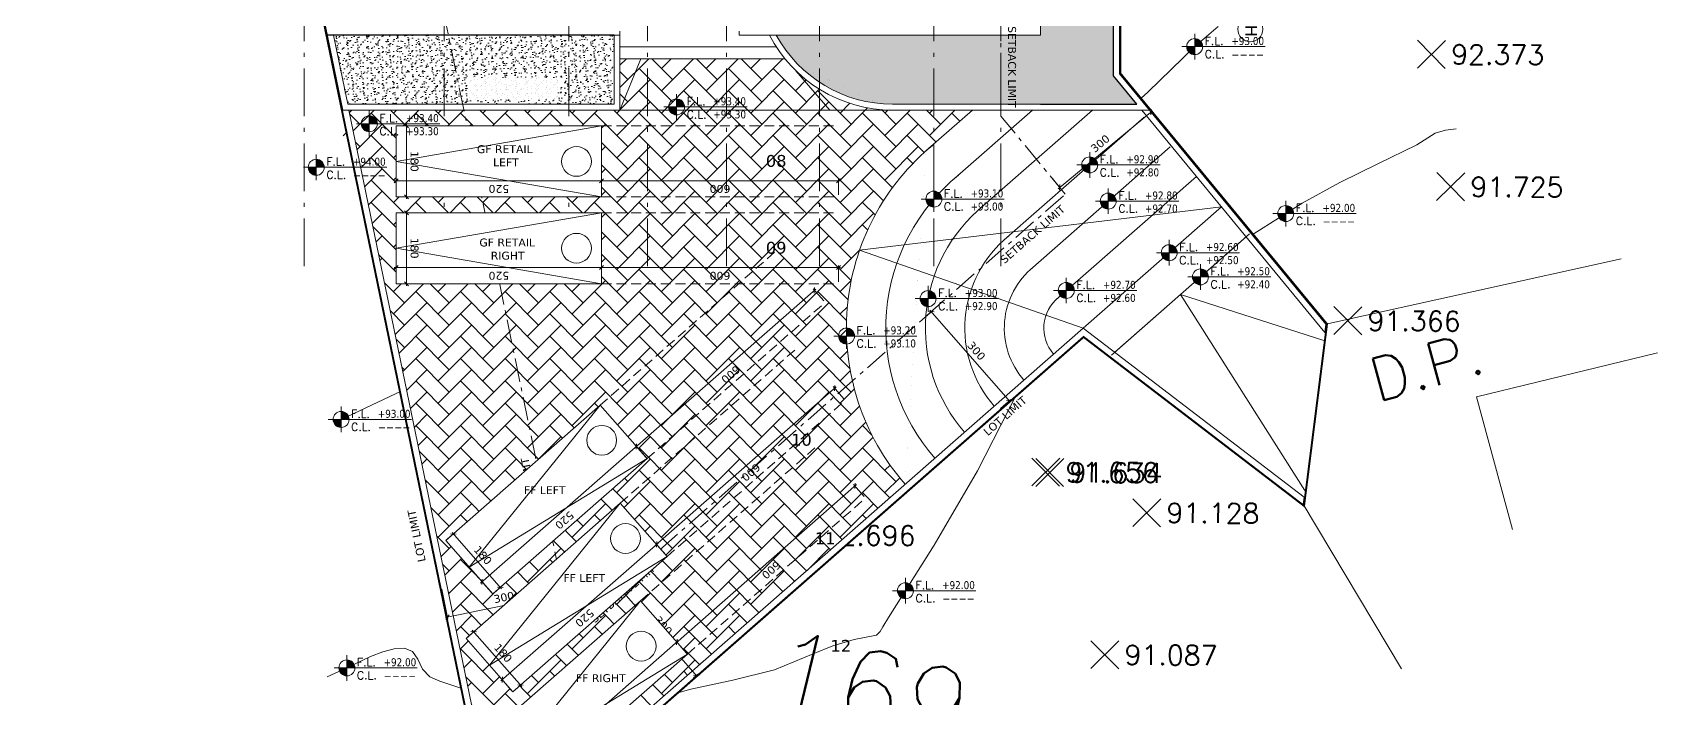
# Model space of a CAD drawing. Header units: inches. Extents: x -48 to 777, y -156 to 510.
# Drawn here: x -11.4 to 29.76, y 110.75 to 127.62 of the extents above; entities that cross this region are included whole.
import ezdxf
from ezdxf.enums import TextEntityAlignment as Align

# ---------------------------------------------------------------- set-up
doc = ezdxf.new("R2010")
doc.units = ezdxf.units.IN
doc.header["$MEASUREMENT"] = 0
doc.set_wipeout_variables(frame=1)
for name, pattern in [('ACAD_ISO10W100', [18, 12, -3, 0, -3]), ('HIDDEN', [0.375, 0.25, -0.125]), ('NUHA', [1.45, 0.75, -0.25, 0.2, -0.25])]:
    doc.linetypes.add(name, pattern=pattern)
doc.layers.get('Defpoints').update_dxf_attribs({"lineweight": 5})
for name, color, linetype, lineweight in [('A-ANNOTATION', 34, 'Continuous', 5), ('A-AXIS ST', 251, 'ACAD_ISO10W100', 5), ('A-DIM', 9, 'Continuous', 5), ('A-HIDDEN', 254, 'HIDDEN', 5), ('A-LEVELS', 139, 'Continuous', 20), ('A-LIMIT LOT', 235, 'ACAD_ISO10W100', 20), ('A-LIMIT ROAD', 69, 'Continuous', 20), ('A-NOTES', 151, 'Continuous', 20), ('A-SIGNS1', 20, 'Continuous', 15), ('A-SIGNS2', 30, 'Continuous', 15), ('A-TEXT', 50, 'Continuous', 15), ('C-STONE', 42, 'Continuous', 30), ('D-OTHERS', 77, 'Continuous', 20), ('D-STONE', 52, 'Continuous', 20), ('H-GRASS', 100, 'Continuous', 5)]:
    doc.layers.add(name, color=color, linetype=linetype, lineweight=lineweight)
doc.layers.add('HH-DARK GREY', color=7, linetype='Continuous', lineweight=5, true_color=0x404040)
doc.layers.add('pts pc', color=7, linetype='Continuous')
doc.styles.add('2mm', font='simplex.shx', dxfattribs={"height": 0.5})
doc.styles.add('5mm', font='simplex_.ttf', dxfattribs={"height": 5})
doc.styles.add('ROMAND', font='verdana.ttf')
doc.styles.add('ROMANS', font='romans__.ttf', dxfattribs={"height": 0.14})
doc.dimstyles.new('M-1.100', dxfattribs={"dimtxt": 0.2, "dimasz": 0.1, "dimexe": 0.05, "dimexo": 0.05, "dimgap": 0.1, "dimtad": 1, "dimlfac": 100, "dimrnd": 0.5, "dimzin": 9, "dimdsep": 46, "dimtxsty": 'ROMAND', "dimblk": 'OBLIQUE', "dimcen": 1, "dimdle": 0.05, "dimclrd": 256, "dimclre": 256, "dimclrt": 2, "dimadec": 0, "dimazin": 0, "dimtfac": 0.666667, "dimtmove": 2, "dimatfit": 3, "dimfxl": 0.04, "dimtolj": 1, "dimtzin": 5, "dimlwd": -1, "dimlwe": -1, "dimarcsym": 0})

# ---------------------------------------------------------------- blocks, each defined once
blk = doc.blocks.new('AXIS')
at = {"layer": 'A-ANNOTATION', "linetype": 'Continuous'}
blk.add_circle((657.93576, 302.91777), 0.31723, dxfattribs=at)
at = {"layer": 'A-AXIS ST', "ltscale": 0.1}
for p, q in [((633.96853, 296.91777), (633.96853, 336.01919)), ((637.51853, 296.91777), (637.51853, 336.01919)), ((640.66853, 296.91777), (640.66853, 336.01919)), ((642.66853, 296.91777), (642.66853, 336.01919)), ((644.66853, 296.91777), (644.66853, 336.01919)), ((647.01853, 296.91777), (647.01853, 336.01919)), ((649.91853, 296.91777), (649.91853, 336.01919)), ((651.61853, 296.91777), (651.61853, 336.01919))]:
    blk.add_line(p, q, dxfattribs=at)
at = {"layer": 'A-ANNOTATION', "insert": (658.10571, 305.42509), "char_height": 0.3, "width": 5.0170833, "attachment_point": 1, "rotation": 270, "style": 'ROMAND'}
blk.add_mtext('\\pi2.3938;H', dxfattribs=at)
blk = doc.blocks.new('GXFHGCGFCD')
at = {"layer": 'A-SIGNS1', "linetype": 'NUHA'}
h = blk.add_hatch(color=256, dxfattribs=at)
h.paths.add_polyline_path([(90.382, 61.33), (90.382, 61.17), (90.542, 61.17, 0.414214)])
h.paths.add_polyline_path([(90.382, 61.17), (90.222, 61.17, 0.414214), (90.382, 61.01)])
at = {"layer": 'A-SIGNS1'}
for p, q in [((90.382, 60.914), (90.382, 61.426)), ((90.126, 61.17), (91.79, 61.17))]:
    blk.add_line(p, q, dxfattribs=at)
blk.add_circle((90.382, 61.17), 0.16, dxfattribs=at)
blk = doc.blocks.new('DGXFHXFGDFD')
at = {"layer": 'A-SIGNS1'}
blk.add_blockref('GXFHGCGFCD', (0, 0), dxfattribs=at)
at = {"layer": 'A-SIGNS2', "linetype": 'NUHA', "style": 'ROMANS'}
for s, p in [('C.L.', (90.583, 60.941)), ('F.L.', (90.583, 61.203))]:
    blk.add_text(s, height=0.16, dxfattribs=at).set_placement(p)
at = {"layer": 'A-SIGNS2', "style": 'ROMANS', "width": 0.910135, "flags": 4}
for tag, p, p2 in [('NIV.BETON', (91.116, 60.941), (91.79, 60.941)), ('NIV.FINI', (91.116, 61.203), (91.79, 61.203))]:
    blk.add_attdef(tag, text='', height=0.16, dxfattribs=at).set_placement(p, p2, align=Align.FIT)
blk = doc.blocks.new('_Oblique')
at = {"color": 0, "linetype": 'ByBlock', "lineweight": -2}
blk.add_line((-0.5, -0.5), (0.5, 0.5), dxfattribs=at)
blk = doc.blocks.new('*D14')
at = {"layer": 'A-DIM', "transparency": 16777216}
for p, q in [((429.346, -26.916), (429.346, -27.325)), ((435.346, -26.916), (435.346, -27.325)), ((429.296, -27.275), (435.396, -27.275))]:
    blk.add_line(p, q, dxfattribs=at)
at = {"layer": 'Defpoints', "color": 0, "transparency": 16777216}
for p in [(429.346, -26.866), (435.346, -26.866), (435.346, -27.275)]:
    blk.add_point(p, dxfattribs=at)
at = {"layer": 'A-DIM', "transparency": 16777216, "xscale": 0.1, "yscale": 0.1, "zscale": 0.1, "rotation": 180}
blk.add_blockref('_Oblique', (429.346, -27.275), dxfattribs=at)
at = {"layer": 'A-DIM', "transparency": 16777216, "xscale": 0.1, "yscale": 0.1, "zscale": 0.1}
blk.add_blockref('_Oblique', (435.346, -27.275), dxfattribs=at)
at = {"layer": 'A-DIM', "color": 2, "transparency": 16777216, "insert": (432.346, -27.071), "char_height": 0.2, "attachment_point": 5, "style": 'ROMAND'}
blk.add_mtext('\\A1;600', dxfattribs=at)
blk = doc.blocks.new('*D15')
at = {"layer": 'A-DIM', "transparency": 16777216}
for p, q in [((435.346, -26.916), (435.346, -27.325)), ((440.546, -26.916), (440.546, -27.325)), ((435.296, -27.275), (440.596, -27.275))]:
    blk.add_line(p, q, dxfattribs=at)
at = {"layer": 'Defpoints', "color": 0, "transparency": 16777216}
for p in [(435.346, -26.866), (440.546, -26.866), (440.546, -27.275)]:
    blk.add_point(p, dxfattribs=at)
at = {"layer": 'A-DIM', "transparency": 16777216, "xscale": 0.1, "yscale": 0.1, "zscale": 0.1, "rotation": 180}
blk.add_blockref('_Oblique', (435.346, -27.275), dxfattribs=at)
at = {"layer": 'A-DIM', "transparency": 16777216, "xscale": 0.1, "yscale": 0.1, "zscale": 0.1}
blk.add_blockref('_Oblique', (440.546, -27.275), dxfattribs=at)
at = {"layer": 'A-DIM', "color": 2, "transparency": 16777216, "insert": (437.946, -27.071), "char_height": 0.2, "attachment_point": 5, "style": 'ROMAND'}
blk.add_mtext('\\A1;520', dxfattribs=at)
blk = doc.blocks.new('*D13')
at = {"layer": 'A-DIM', "transparency": 16777216}
for p, q in [((440.496, -26.866), (440.239, -26.866)), ((440.289, -26.816), (440.289, -28.716)), ((440.496, -28.666), (440.239, -28.666))]:
    blk.add_line(p, q, dxfattribs=at)
at = {"layer": 'Defpoints', "color": 0, "transparency": 16777216}
for p in [(440.546, -26.866), (440.289, -28.666), (440.546, -28.666)]:
    blk.add_point(p, dxfattribs=at)
at = {"layer": 'A-DIM', "transparency": 16777216, "xscale": 0.1, "yscale": 0.1, "zscale": 0.1}
for p, rotation in [((440.289, -26.866), 90), ((440.289, -28.666), 270)]:
    blk.add_blockref('_Oblique', p, dxfattribs=dict(at, rotation=rotation))
at = {"layer": 'A-DIM', "color": 2, "transparency": 16777216, "insert": (440.085, -27.766), "char_height": 0.2, "attachment_point": 5, "rotation": 90, "style": 'ROMAND'}
blk.add_mtext('\\A1;180', dxfattribs=at)
blk = doc.blocks.new('*D976')
at = {"layer": 'A-DIM', "transparency": 16777216}
for p, q in [((-315968.704, -27931.278), (-315968.488, -27931.541)), ((-315970.873, -27933.442), (-315968.481, -27931.47)), ((-315971.019, -27933.187), (-315970.803, -27933.449))]:
    blk.add_line(p, q, dxfattribs=at)
at = {"layer": 'Defpoints', "color": 0, "transparency": 16777216}
for p in [(-315968.736, -27931.24), (-315968.52, -27931.502), (-315971.051, -27933.148)]:
    blk.add_point(p, dxfattribs=at)
at = {"layer": 'A-DIM', "transparency": 16777216, "xscale": 0.1, "yscale": 0.1, "zscale": 0.1}
for p, rotation in [((-315968.52, -27931.502), 39.49825875317813), ((-315970.835, -27933.41), 219.4982587531782)]:
    blk.add_blockref('_Oblique', p, dxfattribs=dict(at, rotation=rotation))
at = {"layer": 'A-DIM', "color": 2, "transparency": 16777216, "insert": (-315969.807, -27932.299), "char_height": 0.2, "attachment_point": 5, "rotation": 39.4983, "style": 'ROMAND'}
blk.add_mtext('\\A1;300', dxfattribs=at)
blk = doc.blocks.new('*D977')
at = {"layer": 'A-DIM', "transparency": 16777216}
for p, q in [((-315974.311, -27936.757), (-315974.048, -27936.526)), ((-315972.075, -27938.852), (-315974.119, -27936.522)), ((-315972.333, -27939.012), (-315972.07, -27938.782))]:
    blk.add_line(p, q, dxfattribs=at)
at = {"layer": 'Defpoints', "color": 0, "transparency": 16777216}
for p in [(-315974.086, -27936.559), (-315974.349, -27936.79), (-315972.37, -27939.045)]:
    blk.add_point(p, dxfattribs=at)
at = {"layer": 'A-DIM', "transparency": 16777216, "xscale": 0.1, "yscale": 0.1, "zscale": 0.1}
for p, rotation in [((-315974.086, -27936.559), 131.2570004534691), ((-315972.108, -27938.815), 311.2570004534691)]:
    blk.add_blockref('_Oblique', p, dxfattribs=dict(at, rotation=rotation))
at = {"layer": 'A-DIM', "color": 2, "transparency": 16777216, "insert": (-315972.943, -27937.552), "char_height": 0.2, "attachment_point": 5, "rotation": 311.257, "style": 'ROMAND'}
blk.add_mtext('\\A1;300', dxfattribs=at)
blk = doc.blocks.new('*D978')
at = {"layer": 'A-DIM', "transparency": 16777216}
for p, q in [((-315982.085, -27943.576), (-315981.979, -27943.483)), ((-315982.05, -27943.479), (-315980.006, -27945.809)), ((-315980.107, -27945.832), (-315980.001, -27945.738))]:
    blk.add_line(p, q, dxfattribs=at)
at = {"layer": 'Defpoints', "color": 0, "transparency": 16777216}
for p in [(-315982.123, -27943.609), (-315980.145, -27945.865), (-315980.039, -27945.771)]:
    blk.add_point(p, dxfattribs=at)
at = {"layer": 'A-DIM', "transparency": 16777216, "xscale": 0.1, "yscale": 0.1, "zscale": 0.1}
for p, rotation in [((-315982.017, -27943.516), 131.2570004543048), ((-315980.039, -27945.771), 311.2570004543048)]:
    blk.add_blockref('_Oblique', p, dxfattribs=dict(at, rotation=rotation))
at = {"layer": 'A-DIM', "color": 2, "transparency": 16777216, "insert": (-315980.874, -27944.509), "char_height": 0.2, "attachment_point": 5, "rotation": 311.257, "style": 'ROMAND'}
blk.add_mtext('\\A1;300', dxfattribs=at)
blk = doc.blocks.new('*D979')
at = {"layer": 'A-DIM', "transparency": 16777216}
for p, q in [((-315983.548, -27942.978), (-315983.391, -27943.742)), ((-315986.486, -27943.584), (-315986.329, -27944.348)), ((-315983.352, -27943.683), (-315986.388, -27944.309))]:
    blk.add_line(p, q, dxfattribs=at)
at = {"layer": 'Defpoints', "color": 0, "transparency": 16777216}
for p in [(-315983.558, -27942.929), (-315986.497, -27943.535), (-315986.339, -27944.299)]:
    blk.add_point(p, dxfattribs=at)
at = {"layer": 'A-DIM', "transparency": 16777216, "xscale": 0.1, "yscale": 0.1, "zscale": 0.1}
for p, rotation in [((-315983.401, -27943.693), 11.65575850897572), ((-315986.339, -27944.299), 191.6557585089757)]:
    blk.add_blockref('_Oblique', p, dxfattribs=dict(at, rotation=rotation))
at = {"layer": 'A-DIM', "color": 2, "transparency": 16777216, "insert": (-315984.911, -27943.796), "char_height": 0.2, "attachment_point": 5, "rotation": 11.6558, "style": 'ROMAND'}
blk.add_mtext('\\A1;300', dxfattribs=at)
blk = doc.blocks.new('fdgsdhv')
blk.add_wipeout([(435.3458, -26.866), (435.3458, -28.666), (440.5458, -28.666), (440.5458, -26.866)])
blk.add_lwpolyline([(435.3458, -28.666), (440.5458, -28.666), (440.5458, -26.866), (435.3458, -26.866)], close=True)
blk.add_lwpolyline([(435.3458, -26.866), (440.5458, -27.766), (435.3458, -28.666)])
at = {"layer": 'A-HIDDEN'}
for p, q in [((435.3458, -26.866), (429.3458, -26.866)), ((435.3458, -28.666), (429.3458, -28.666))]:
    blk.add_line(p, q, dxfattribs=at)
at = {"layer": 'A-DIM'}
for base, p1, p2, picture, middle in [((435.3458, -27.27505), (429.3458, -26.866), (435.3458, -26.866), '*D14', (432.3458, -27.07095)), ((440.5458, -27.27505), (435.3458, -26.866), (440.5458, -26.866), '*D15', (437.9458, -27.07088))]:
    dim = blk.add_linear_dim(base=base, p1=p1, p2=p2, dimstyle='M-1.100', dxfattribs=at)
    dim.commit()
    dim.dimension.update_dxf_attribs({"geometry": picture, "text_midpoint": middle})
dim = blk.add_linear_dim(base=(440.28932, -28.666), p1=(440.5458, -26.866), p2=(440.5458, -28.666), angle=90, dimstyle='M-1.100', dxfattribs=at)
dim.commit()
dim.dimension.update_dxf_attribs({"geometry": '*D13', "text_midpoint": (440.08476, -27.766)})
blk = doc.blocks.new('LOT 688  TOPOGRAPHIC PLAN')
at = {"layer": 'A-LEVELS', "linetype": 'Continuous'}
for points in [[(-315988.67861, -27932.76853), (-315988.12899, -27932.55361), (-315987.61857, -27932.28846), (-315987.21638, -27931.88282), (-315986.85842, -27931.41121), (-315986.45368, -27930.98156), (-315986.33575, -27930.89225), (-315986.25537, -27930.76912), (-315986.09546, -27930.51457), (-315985.44851, -27929.43765)], [(-315989.03521, -27939.28836), (-315986.72896, -27938.2041), (-315986.10672, -27937.95804), (-315985.4477, -27937.75571), (-315985.16063, -27937.757), (-315984.9448, -27937.88754), (-315984.78576, -27938.12402), (-315984.66471, -27938.43665), (-315984.46135, -27939.17131), (-315984.34143, -27939.53378), (-315984.18427, -27939.85333), (-315983.97641, -27940.10802), (-315983.72432, -27940.30529), (-315983.132, -27940.58452), (-315982.49628, -27940.80501), (-315981.9025, -27941.07764), (-315981.62323, -27941.24284), (-315981.31826, -27941.34804), (-315981.01017, -27941.44944), (-315980.68899, -27941.48547), (-315980.04716, -27941.52857), (-315979.422, -27941.34025), (-315978.16007, -27941.02691), (-315977.86481, -27940.90929), (-315977.5869, -27940.74803), (-315977.32815, -27940.54737), (-315977.0903, -27940.31185), (-315976.68434, -27939.75436), (-315976.38309, -27939.11183), (-315976.2006, -27938.42053), (-315976.15091, -27937.71672), (-315976.24021, -27937.03459), (-315976.38175, -27936.3835), (-315976.42612, -27936.06749), (-315976.42816, -27935.75665), (-315976.36937, -27935.45011), (-315976.25564, -27935.1462), (-315975.81241, -27933.92617), (-315975.57475, -27933.33589), (-315975.29753, -27932.79568), (-315974.98022, -27932.27156), (-315974.62455, -27931.72345), (-315974.23224, -27931.11128), (-315973.80859, -27930.42991), (-315973.37282, -27929.81165), (-315973.15746, -27929.57807), (-315972.94757, -27929.42253)], [(-315972.55489, -27929.42407), (-315972.37302, -27929.58589), (-315972.19768, -27929.82938), (-315971.85586, -27930.47382), (-315971.50802, -27931.18225), (-315971.32515, -27931.50573), (-315971.13273, -27931.77952), (-315970.92811, -27931.98198), (-315970.71011, -27932.10288), (-315970.47958, -27932.14851), (-315970.23757, -27932.12643), (-315969.98511, -27932.04419), (-315969.72324, -27931.90935), (-315969.17541, -27931.5121), (-315968.60238, -27930.99518), (-315967.41388, -27929.84415), (-315966.815, -27929.33098)], [(-315978.65945, -27933.32221), (-315978.53827, -27933.01962), (-315978.38904, -27932.6775), (-315978.06026, -27931.951), (-315977.9076, -27931.60478), (-315977.78068, -27931.29537), (-315977.69294, -27931.04184), (-315977.65785, -27930.86329), (-315977.68883, -27930.7788), (-315977.79679, -27930.80398), (-315977.97235, -27930.92681), (-315978.19645, -27931.12205), (-315978.71368, -27931.62849), (-315979.19667, -27932.12194), (-315979.61338, -27932.51968), (-315980.09919, -27932.94258), (-315980.30577, -27933.18141), (-315980.41815, -27933.43919), (-315980.42254, -27933.57533), (-315980.38574, -27933.71481), (-315980.21493, -27933.96535), (-315979.96809, -27934.12185), (-315979.68201, -27934.20583), (-315979.10161, -27934.35097), (-315978.97168, -27934.37809), (-315978.87935, -27934.32685), (-315978.8178, -27934.21173), (-315978.77809, -27934.05116), (-315978.72857, -27933.66721), (-315978.65945, -27933.32221)], [(-315989.39181, -27945.80818), (-315988.88895, -27945.58243), (-315988.29014, -27945.29745), (-315987.98139, -27945.1748), (-315987.68957, -27945.09667), (-315987.43207, -27945.08653), (-315987.22627, -27945.16785), (-315987.08763, -27945.36173), (-315986.97357, -27945.6165), (-315986.78587, -27945.80833), (-315986.53091, -27945.92217), (-315985.49258, -27946.26497), (-315984.97471, -27946.43377)], [(-315981.22525, -27946.41458), (-315980.17565, -27946.12034), (-315979.1134, -27945.89144), (-315978.05776, -27945.63019), (-315977.07657, -27945.22511), (-315976.57665, -27945.02288), (-315976.03899, -27944.8668), (-315975.47354, -27944.74929), (-315975.38202, -27944.65865), (-315975.31376, -27944.53917), (-315975.17107, -27944.30791), (-315974.00827, -27942.47472), (-315972.91078, -27940.59301), (-315971.93056, -27938.65337), (-315971.63, -27938.21688), (-315971.2575, -27937.83798), (-315970.82809, -27937.50509), (-315970.35676, -27937.20661), (-315968.34978, -27936.12749), (-315966.50385, -27934.95966), (-315964.6911, -27933.80823), (-315963.73812, -27933.28715), (-315962.76112, -27932.80254), (-315961.78499, -27932.33216), (-315961.31905, -27932.03327), (-315961.06218, -27931.96013), (-315960.79214, -27931.92941)]]:
    blk.add_lwpolyline(points, dxfattribs=at)
at = {"layer": 'A-LIMIT LOT', "linetype": 'Continuous', "const_width": 0.1}
blk.add_lwpolyline([(-315996.80172, -27893.57917), (-315985.1164, -27950.2257), (-315970.22923, -27937.16678), (-315964.6636, -27941.43051), (-315964.08799, -27936.87852), (-315969.32038, -27930.53073), (-315969.32038, -27896.23659), (-315996.80172, -27893.57917)], dxfattribs=at)
at = {"layer": 'A-LIMIT ROAD', "linetype": 'Continuous'}
for points in [[(-315964.08799, -27936.87852), (-315956.60654, -27935.21892)], [(-315955.69027, -27937.60224), (-315960.2778, -27938.71233), (-315959.36159, -27942.07387)], [(-315964.6636, -27941.43051), (-315962.17094, -27945.60718)]]:
    blk.add_lwpolyline(points, dxfattribs=at)
at = {"layer": 'pts pc', "linetype": 'Continuous'}
for points in [[(-315961.06101, -27929.68666), (-315961.77179, -27930.38986)], [(-315961.0648, -27930.39365), (-315961.768, -27929.68287)], [(-315982.1277, -27929.94473), (-315982.83848, -27930.64793)], [(-315982.13149, -27930.65172), (-315982.83469, -27929.94094)], [(-315985.97898, -27930.54609), (-315986.68976, -27931.24929)], [(-315985.98277, -27931.25308), (-315986.68597, -27930.5423)], [(-315988.26759, -27931.39984), (-315988.97837, -27932.10304)], [(-315988.27138, -27932.10683), (-315988.97458, -27931.39605)], [(-315978.65715, -27932.83638), (-315979.36793, -27933.53957)], [(-315978.66094, -27933.54337), (-315979.36414, -27932.83259)], [(-315960.57398, -27933.03932), (-315961.28476, -27933.74252)], [(-315960.57777, -27933.74631), (-315961.28097, -27933.03553)], [(-315983.98475, -27933.86583), (-315984.69553, -27934.56903)], [(-315983.98854, -27934.57282), (-315984.69174, -27933.86204)], [(-315982.8946, -27934.02768), (-315983.60538, -27934.73088)], [(-315982.89839, -27934.73467), (-315983.60159, -27934.02389)], [(-315975.23408, -27934.13774), (-315975.94486, -27934.84094)], [(-315975.23787, -27934.84473), (-315975.94107, -27934.13395)], [(-315981.62576, -27934.80749), (-315982.33654, -27935.51069)], [(-315981.62955, -27935.51448), (-315982.33275, -27934.8037)], [(-315981.13152, -27935.71951), (-315981.98115, -27935.15909)], [(-315973.01045, -27935.70469), (-315973.72123, -27936.40789)], [(-315973.01424, -27936.41168), (-315973.71744, -27935.7009)], [(-315963.17822, -27936.4344), (-315963.889, -27937.1376)], [(-315963.18201, -27937.14139), (-315963.88521, -27936.43061)], [(-315978.80234, -27938.65468), (-315979.51312, -27939.35788)], [(-315978.80613, -27939.36167), (-315979.50933, -27938.65089)], [(-315970.83089, -27940.27044), (-315971.54167, -27940.97364)], [(-315970.83468, -27940.97743), (-315971.53788, -27940.26665)], [(-315970.72895, -27940.28098), (-315971.43973, -27940.98418)], [(-315970.73274, -27940.98797), (-315971.43594, -27940.27719)], [(-315968.27337, -27941.30016), (-315968.98415, -27942.00336)], [(-315968.27716, -27942.00715), (-315968.98036, -27941.29637)], [(-315976.98555, -27941.86847), (-315977.69633, -27942.57167)], [(-315976.98934, -27942.57546), (-315977.69254, -27941.86468)], [(-315969.33468, -27944.89852), (-315970.04546, -27945.60172)], [(-315969.33847, -27945.60551), (-315970.04167, -27944.89473)]]:
    blk.add_lwpolyline(points, dxfattribs=at)
blk.add_lwpolyline([(-315981.98115, -27935.15909), (-315981.69564, -27935.40731), (-315981.64058, -27935.32383)], close=True, dxfattribs=at)
at = {"layer": 'A-SIGNS1'}
ref = blk.add_blockref('DGXFHXFGDFD', (-316093.72857, -28009.6367), dxfattribs=dict(at, xscale=1.267200000000003, yscale=1.267200000000003, zscale=1.267200000000003))
ref.add_attrib('NIV.FINI', '+94.00', dxfattribs={"layer": 'A-SIGNS2', "height": 0.202752, "style": 'ROMAND', "width": 0.797031}).set_placement((-315978.26655, -27932.08009), (-315977.43858, -27932.08009), align=Align.FIT)
ref.add_attrib('NIV.BETON', '----', dxfattribs={"layer": 'A-SIGNS2', "height": 0.202752, "style": 'ROMAND', "width": 1.634557}).set_placement((-315978.26655, -27932.41186), (-315977.43858, -27932.41186), align=Align.FIT)
at = {"layer": 'A-NOTES', "linetype": 'Continuous', "style": '5mm'}
for s, height, rotation, p in [('D.P.', 1.088714, 15.287114, (-315962.78992, -27938.84706)), ('169', 2, 346.245633, (-315978.34743, -27946.49287))]:
    blk.add_text(s, height=height, rotation=rotation, dxfattribs=at).set_placement(p)
at = {"layer": 'pts pc', "color": 1, "char_height": 0.5, "attachment_point": 1, "rotation": 359.692852, "style": '2mm'}
for s, insert, width in [('\\Fsimplex.shx;\\W1.0000000000;\\T1.0000000000;\\o\\l93.481', (-315981.98176, -27930.04901), 2.9761905), ('\\Fsimplex.shx;\\W1.0000000000;\\T1.0000000000;\\o\\l92.373', (-315960.91507, -27929.79094), 3.0714286), ('\\Fsimplex.shx;\\W1.0000000000;\\T1.0000000000;\\o\\l93.999', (-315985.83304, -27930.65038), 3.0714286), ('\\Fsimplex.shx;\\W1.0000000000;\\T1.0000000000;\\o\\l94.156', (-315988.12165, -27931.50412), 2.9761905), ('\\Fsimplex.shx;\\W1.0000000000;\\T1.0000000000;\\o\\l94.131', (-315978.51121, -27932.94066), 2.8809524), ('\\Fsimplex.shx;\\W1.0000000000;\\T1.0000000000;\\o\\l91.725', (-315960.42804, -27933.1436), 2.9761905), ('\\Fsimplex.shx;\\W1.0000000000;\\T1.0000000000;\\o\\l93.737', (-315982.74866, -27934.13196), 3.0714286), ('\\Fsimplex.shx;\\W1.0000000000;\\T1.0000000000;\\o\\l92.861', (-315975.08814, -27934.24203), 2.9761905), ('\\Fsimplex.shx;\\W1.0000000000;\\T1.0000000000;\\o\\l93.469', (-315987.32114, -27935.0831), 3.0714286), ('\\Fsimplex.shx;\\W1.0000000000;\\T1.0000000000;\\o\\l92.544', (-315972.8645, -27935.80897), 3.0714286), ('\\Fsimplex.shx;\\W1.0000000000;\\T1.0000000000;\\o\\l93.804', (-315981.23377, -27936.21897), 3.0714286), ('\\Fsimplex.shx;\\W1.0000000000;\\T1.0000000000;\\o\\l91.366', (-315963.03227, -27936.53869), 2.9761905), ('\\Fsimplex.shx;\\W1.0000000000;\\T1.0000000000;\\o\\l93.487', (-315978.6564, -27938.75896), 3.0714286), ('\\Fsimplex.shx;\\W1.0000000000;\\T1.0000000000;\\o\\l91.656', (-315970.68495, -27940.37472), 2.9761905), ('\\Fsimplex.shx;\\W1.0000000000;\\T1.0000000000;\\o\\l91.634', (-315970.583, -27940.38527), 2.9761905), ('\\Fsimplex.shx;\\W1.0000000000;\\T1.0000000000;\\o\\l91.128', (-315968.12743, -27941.40445), 2.8809524), ('\\Fsimplex.shx;\\W1.0000000000;\\T1.0000000000;\\o\\l92.696', (-315976.8396, -27941.97275), 3.0714286), ('\\Fsimplex.shx;\\W1.0000000000;\\T1.0000000000;\\o\\l91.087', (-315969.18874, -27945.00281), 2.9761905)]:
    blk.add_mtext(s, dxfattribs=dict(at, insert=insert, width=width))
at = {"linetype": 'Continuous'}
blk.add_wipeout([(-315996.80172, -27893.57917), (-315969.32038, -27896.23659), (-315969.32038, -27930.53073), (-315964.08799, -27936.87852), (-315964.6636, -27941.43051), (-315970.22923, -27937.16678), (-315985.1164, -27950.2257)], dxfattribs=at).dxf.layer = 'A-LIMIT LOT'
at = {"layer": 'A-HIDDEN', "linetype": 'ACAD_ISO10W100', "ltscale": 0.05}
blk.add_lwpolyline([(-315992.30527, -27900.52725), (-315983.21966, -27944.57125), (-315970.69258, -27933.58259), (-315972.32038, -27931.60779), (-315972.32038, -27902.3323)], close=True, dxfattribs=at)
at = {"layer": 'A-SIGNS1'}
ref = blk.add_blockref('DGXFHXFGDFD', (-316081.94578, -28007.35891), dxfattribs=dict(at, xscale=1.267200000000003, yscale=1.267200000000003, zscale=1.267200000000003))
ref.add_attrib('NIV.FINI', '+93.00', dxfattribs={"layer": 'A-SIGNS2', "height": 0.202752, "style": 'ROMAND', "width": 0.797031}).set_placement((-315966.48376, -27929.80229), (-315965.65579, -27929.80229), align=Align.FIT)
ref.add_attrib('NIV.BETON', '----', dxfattribs={"layer": 'A-SIGNS2', "height": 0.202752, "style": 'ROMAND', "width": 1.634557}).set_placement((-315966.48376, -27930.13406), (-315965.65579, -27930.13406), align=Align.FIT)
ref = blk.add_blockref('DGXFHXFGDFD', (-316104.19614, -28010.41567), dxfattribs=dict(at, xscale=1.267200000000003, yscale=1.267200000000003, zscale=1.267200000000003))
ref.add_attrib('NIV.FINI', '+94.00', dxfattribs={"layer": 'A-SIGNS2', "height": 0.202752, "style": 'ROMAND', "width": 0.797031}).set_placement((-315988.73412, -27932.85906), (-315987.90616, -27932.85906), align=Align.FIT)
ref.add_attrib('NIV.BETON', '----', dxfattribs={"layer": 'A-SIGNS2', "height": 0.202752, "style": 'ROMAND', "width": 1.634557}).set_placement((-315988.73412, -27933.19083), (-315987.90616, -27933.19083), align=Align.FIT)
ref = blk.add_blockref('DGXFHXFGDFD', (-316079.63791, -28011.58654), dxfattribs=dict(at, xscale=1.267200000000003, yscale=1.267200000000003, zscale=1.267200000000003))
ref.add_attrib('NIV.FINI', '+92.00', dxfattribs={"layer": 'A-SIGNS2', "height": 0.202752, "style": 'ROMAND', "width": 0.797031}).set_placement((-315964.17589, -27934.02993), (-315963.34792, -27934.02993), align=Align.FIT)
ref.add_attrib('NIV.BETON', '----', dxfattribs={"layer": 'A-SIGNS2', "height": 0.202752, "style": 'ROMAND', "width": 1.634557}).set_placement((-315964.17589, -27934.36169), (-315963.34792, -27934.36169), align=Align.FIT)
ref = blk.add_blockref('DGXFHXFGDFD', (-316103.56711, -28016.80312), dxfattribs=dict(at, xscale=1.267200000000003, yscale=1.267200000000003, zscale=1.267200000000003))
ref.add_attrib('NIV.FINI', '+93.00', dxfattribs={"layer": 'A-SIGNS2', "height": 0.202752, "style": 'ROMAND', "width": 0.797031}).set_placement((-315988.10509, -27939.2465), (-315987.27712, -27939.2465), align=Align.FIT)
ref.add_attrib('NIV.BETON', '----', dxfattribs={"layer": 'A-SIGNS2', "height": 0.202752, "style": 'ROMAND', "width": 1.634557}).set_placement((-315988.10509, -27939.57827), (-315987.27712, -27939.57827), align=Align.FIT)
ref = blk.add_blockref('DGXFHXFGDFD', (-316089.27196, -28021.14317), dxfattribs=dict(at, xscale=1.267200000000003, yscale=1.267200000000003, zscale=1.267200000000003))
ref.add_attrib('NIV.FINI', '+92.00', dxfattribs={"layer": 'A-SIGNS2', "height": 0.202752, "style": 'ROMAND', "width": 0.797031}).set_placement((-315973.80994, -27943.58655), (-315972.98197, -27943.58655), align=Align.FIT)
ref.add_attrib('NIV.BETON', '----', dxfattribs={"layer": 'A-SIGNS2', "height": 0.202752, "style": 'ROMAND', "width": 1.634557}).set_placement((-315973.80994, -27943.91832), (-315972.98197, -27943.91832), align=Align.FIT)
ref = blk.add_blockref('DGXFHXFGDFD', (-316103.42085, -28023.09719), dxfattribs=dict(at, xscale=1.267200000000003, yscale=1.267200000000003, zscale=1.267200000000003))
ref.add_attrib('NIV.FINI', '+92.00', dxfattribs={"layer": 'A-SIGNS2', "height": 0.202752, "style": 'ROMAND', "width": 0.797031}).set_placement((-315987.95883, -27945.54058), (-315987.13086, -27945.54058), align=Align.FIT)
ref.add_attrib('NIV.BETON', '----', dxfattribs={"layer": 'A-SIGNS2', "height": 0.202752, "style": 'ROMAND', "width": 1.634557}).set_placement((-315987.95883, -27945.87234), (-315987.13086, -27945.87234), align=Align.FIT)
at = {"layer": 'A-TEXT', "char_height": 0.2, "width": 7.1807633, "attachment_point": 1, "style": 'ROMAND'}
for s, insert, rotation in [('SETBACK LIMIT', (-315971.93834, -27929.32373, 93), 270), ('SETBACK LIMIT', (-315972.36333, -27935.20444), 41.257), ('LOT LIMIT', (-315972.7864, -27939.5662), 41.257), ('SETBACK LIMIT', (-315984.06845, -27942.31108), 101.655751), ('LOT LIMIT', (-315987.08536, -27942.91717), 101.655751), ('SETBACK LIMIT', (-315982.74129, -27944.30791), 41.257)]:
    blk.add_mtext(s, dxfattribs=dict(at, insert=insert, rotation=rotation))
at = {"layer": 'A-DIM'}
for p1, p2, distance, picture, middle in [((-315971.05075, -27933.14806), (-315968.73582, -27931.2399), -0.33995, '*D976', (-315969.80692, -27932.29876)), ((-315972.37035, -27939.04495), (-315974.34866, -27936.78967), -0.3493, '*D977', (-315972.94343, -27937.55234)), ((-315983.55846, -27942.92885), (-315986.4966, -27943.53495), 0.77986, '*D979', (-315984.91122, -27943.79572)), ((-315982.12308, -27943.60934), (-315980.14477, -27945.86462), 0.14136, '*D978', (-315980.87418, -27944.50913))]:
    dim = blk.add_aligned_dim(p1=p1, p2=p2, distance=distance, dimstyle='M-1.100', dxfattribs=at)
    dim.commit()
    dim.dimension.update_dxf_attribs({"geometry": picture, "text_midpoint": middle})

msp = doc.modelspace()

# ---------------------------------------------------------------- block references
at = {"layer": 'pts pc'}
msp.add_blockref('LOT 688  TOPOGRAPHIC PLAN', (315985.44716, 28057.10823), dxfattribs=at)

# ---------------------------------------------------------------- next in the draw order: hatches: boundary and pattern name
at = {"layer": 'H-GRASS'}
h = msp.add_hatch(dxfattribs=at)
h.set_pattern_fill('AR-SAND', color=256, scale=0.1, angle=270)
h.set_pattern_definition([(307.5, (-495, 0), (0.192682377, 0.006299336), [0, -0.152, 0, -0.17, 0, -0.1625]), (277.5, (-495, 0), (0.28221461, -0.17697767), [0, -0.082, 0, -0.137, 0, -0.0525]), (237.5, (-495, 0.123), (0.000565905, -0.311414186), [0, -0.05, 0, -0.18, 0, -0.235]), (227.5, (-495, 0.123), (0.08776756, -0.30061266), [0, -0.025, 0, -0.118, 0, -0.135])])
h.paths.add_polyline_path([(15.97678, 137.00688), (14.12678, 137.00688), (14.12678, 127.55688), (7.43357, 127.55688, 0.27483783), (10.37678, 125.80688), (16.56759, 125.80688), (15.97678, 126.52365)])
h = msp.add_hatch(dxfattribs=at)
h.set_pattern_fill('AR-SAND', color=256, scale=0.1, angle=270)
h.set_pattern_definition([(307.5, (-737.49175, -175.21088), (0.192682377, 0.006299336), [0, -0.152, 0, -0.17, 0, -0.1625]), (277.5, (-737.49175, -175.21088), (0.28221461, -0.17697767), [0, -0.082, 0, -0.137, 0, -0.0525]), (237.5, (-737.49175, -175.08788), (0.000565905, -0.311414186), [0, -0.05, 0, -0.18, 0, -0.235]), (227.5, (-737.49175, -175.08788), (0.08776756, -0.30061266), [0, -0.025, 0, -0.118, 0, -0.135])])
edge = h.paths.add_edge_path()
edge.add_line((3.32678, 127.55688), (3.32678, 125.80688))
edge.add_line((3.32678, 125.80688), (-3.41989, 125.80688))
edge.add_line((-3.41989, 125.80688), (-3.78089, 127.55688))
edge.add_line((-3.78089, 127.55688), (3.47678, 127.55688))
at = {"layer": 'HH-DARK GREY'}
h = msp.add_hatch(dxfattribs=at)
h.set_pattern_fill('AR-HBONE', color=256, scale=0.1)
edge = h.paths.add_edge_path()
edge.add_line((7.64663, 126.95688), (3.47678, 126.95688))
edge.add_line((3.47678, 126.95688), (3.47678, 125.65688))
edge.add_line((3.47678, 125.65688), (-3.38895, 125.65688))
edge.add_line((-3.38895, 125.65688), (0.4256, 107.16525))
edge.add_line((0.4256, 107.16525), (10.70094, 116.17871))
edge.add_arc((15.21052, 120.135), 5.99904, 131.596573, 221.260764, ccw=False)
edge.add_line((11.22787, 124.62131), (12.40842, 125.65688))
edge.add_line((12.40842, 125.65688), (10.37678, 125.65688))
edge.add_arc((10.38407, 129.18901), 3.53214, 219.194038, 269.881701, ccw=False)

# ---------------------------------------------------------------- next in the draw order: linework, layer by layer
at = {"layer": 'A-SIGNS1'}
for p, q in [((3.47678, 125.65688), (4.00297, 126.95688)), ((7.9349, 126.64945), (8.78842, 125.65688)), ((10.37678, 125.65688), (3.47678, 125.65688)), ((12.40842, 125.65688), (11.22787, 124.62131)), ((13.92486, 125.65688), (11.8873, 123.86955)), ((15.4413, 125.65688), (12.54674, 123.1178)), ((16.75691, 125.48071), (13.20618, 122.36604)), ((17.41635, 124.72895), (13.86562, 121.61428)), ((18.07578, 123.97719), (14.52505, 120.86252)), ((18.71171, 123.2057), (15.2115, 120.13534)), ((19.42279, 122.52103), (15.92258, 119.45067)), ((19.33764, 122.44634), (16.00773, 119.52536))]:
    msp.add_line(p, q, dxfattribs=at)
for points in [[(18.71171, 123.2057), (9.54662, 122.11249), (15.2115, 120.13534)], [(21.30746, 119.82078), (17.67269, 120.98585), (20.82713, 116.02225)]]:
    msp.add_lwpolyline(points, dxfattribs=at)
for radius in [6, 5, 4, 3, 2, 1]:
    msp.add_arc((15.2115, 120.13534), radius, 129.164697, 221.257, dxfattribs=at)
at = {"layer": 'C-STONE'}
for points in [[(14.12678, 125.80688), (16.56759, 125.80688), (15.97678, 126.52365), (15.97678, 137.00688)], [(14.12678, 125.80688), (16.56759, 125.80688), (15.97678, 126.52365), (15.97678, 137.00688)], [(3.32678, 127.55688), (-3.93405, 127.55688)]]:
    msp.add_lwpolyline(points, dxfattribs=at)
at = {"layer": 'D-STONE'}
for p, q in [((7.43739, 127.25688), (3.47678, 127.25688)), ((7.65465, 126.95688), (3.47678, 126.95688))]:
    msp.add_line(p, q, dxfattribs=at)
for points in [[(-9.81346, 156.05831), (-3.54211, 125.65688), (3.47678, 125.65688), (3.47678, 127.65688)], [(16.12678, 154.21852), (16.12678, 137.00688), (14.12678, 137.00688), (14.12678, 127.55688)], [(6.4958, 127.55688), (6.4958, 127.65688)], [(3.32678, 127.55688), (3.32678, 125.80688), (-3.41989, 125.80688), (-3.78089, 127.55688), (3.47678, 127.55688)], [(6.4958, 127.55688), (14.12678, 127.55688)], [(20.78356, 115.67771), (20.80534, 115.84998), (15.2115, 120.13534), (0.4256, 107.16525), (-3.38895, 125.65688)], [(16.88563, 125.65688), (21.35917, 120.22971), (21.33331, 120.02525), (16.69124, 125.65688)]]:
    msp.add_lwpolyline(points, dxfattribs=at)
for points in [[(16.12678, 137.00688), (16.12678, 126.5775), (16.88563, 125.65688), (10.37678, 125.65688, -0.2810737), (7.2639, 127.55688)], [(15.97678, 137.00688), (15.97678, 126.52365), (16.56759, 125.80688), (10.37678, 125.80688, -0.27483783), (7.43357, 127.55688, -0.27483783)]]:
    msp.add_lwpolyline(points, format="xyb", dxfattribs=at)

# ---------------------------------------------------------------- next in the draw order: block references
at = {"layer": 'A-DIM'}
msp.add_blockref('AXIS', (-638.49175, -175.21088), dxfattribs=at)
at = {"layer": 'A-SIGNS1'}
ref = msp.add_blockref('DGXFHXFGDFD', (-109.62128, 48.22184), dxfattribs=dict(at, xscale=1.267200000000003, yscale=1.267200000000003, zscale=1.267200000000003))
ref.add_attrib('NIV.FINI', '+93.40', dxfattribs={"layer": 'A-SIGNS2', "height": 0.202752, "style": 'ROMAND', "width": 0.797031}).set_placement((5.84074, 125.77845), (6.6687, 125.77845), align=Align.FIT)
ref.add_attrib('NIV.BETON', '+93.30', dxfattribs={"layer": 'A-SIGNS2', "height": 0.202752, "style": 'ROMAND', "width": 0.797031}).set_placement((5.84074, 125.44669), (6.6687, 125.44669), align=Align.FIT)
ref = msp.add_blockref('DGXFHXFGDFD', (-99.15803, 46.75276), dxfattribs=dict(at, xscale=1.267200000000003, yscale=1.267200000000003, zscale=1.267200000000003))
ref.add_attrib('NIV.FINI', '+92.90', dxfattribs={"layer": 'A-SIGNS2', "height": 0.202752, "style": 'ROMAND', "width": 0.797031}).set_placement((16.30399, 124.30937), (17.13196, 124.30937), align=Align.FIT)
ref.add_attrib('NIV.BETON', '+92.80', dxfattribs={"layer": 'A-SIGNS2', "height": 0.202752, "style": 'ROMAND', "width": 0.797031}).set_placement((16.30399, 123.97761), (17.13196, 123.97761), align=Align.FIT)
ref = msp.add_blockref('DGXFHXFGDFD', (-103.10512, 45.88797), dxfattribs=dict(at, xscale=1.267200000000003, yscale=1.267200000000003, zscale=1.267200000000003))
ref.add_attrib('NIV.FINI', '+93.10', dxfattribs={"layer": 'A-SIGNS2', "height": 0.202752, "style": 'ROMAND', "width": 0.797031}).set_placement((12.3569, 123.44459), (13.18486, 123.44459), align=Align.FIT)
ref.add_attrib('NIV.BETON', '+93.00', dxfattribs={"layer": 'A-SIGNS2', "height": 0.202752, "style": 'ROMAND', "width": 0.797031}).set_placement((12.3569, 123.11282), (13.18486, 123.11282), align=Align.FIT)
ref = msp.add_blockref('DGXFHXFGDFD', (-98.68736, 45.83541), dxfattribs=dict(at, xscale=1.267200000000003, yscale=1.267200000000003, zscale=1.267200000000003))
ref.add_attrib('NIV.FINI', '+92.80', dxfattribs={"layer": 'A-SIGNS2', "height": 0.202752, "style": 'ROMAND', "width": 0.797031}).set_placement((16.77466, 123.39203), (17.60262, 123.39203), align=Align.FIT)
ref.add_attrib('NIV.BETON', '+92.70', dxfattribs={"layer": 'A-SIGNS2', "height": 0.202752, "style": 'ROMAND', "width": 0.797031}).set_placement((16.77466, 123.06026), (17.60262, 123.06026), align=Align.FIT)
ref = msp.add_blockref('DGXFHXFGDFD', (-97.14389, 44.52979), dxfattribs=dict(at, xscale=1.267200000000003, yscale=1.267200000000003, zscale=1.267200000000003))
ref.add_attrib('NIV.FINI', '+92.60', dxfattribs={"layer": 'A-SIGNS2', "height": 0.202752, "style": 'ROMAND', "width": 0.797031}).set_placement((18.31813, 122.08641), (19.14609, 122.08641), align=Align.FIT)
ref.add_attrib('NIV.BETON', '+92.50', dxfattribs={"layer": 'A-SIGNS2', "height": 0.202752, "style": 'ROMAND', "width": 0.797031}).set_placement((18.31813, 121.75464), (19.14609, 121.75464), align=Align.FIT)
ref = msp.add_blockref('DGXFHXFGDFD', (-96.35154, 43.91641), dxfattribs=dict(at, xscale=1.267200000000003, yscale=1.267200000000003, zscale=1.267200000000003))
ref.add_attrib('NIV.FINI', '+92.50', dxfattribs={"layer": 'A-SIGNS2', "height": 0.202752, "style": 'ROMAND', "width": 0.797031}).set_placement((19.11048, 121.47303), (19.93844, 121.47303), align=Align.FIT)
ref.add_attrib('NIV.BETON', '+92.40', dxfattribs={"layer": 'A-SIGNS2', "height": 0.202752, "style": 'ROMAND', "width": 0.797031}).set_placement((19.11048, 121.14126), (19.93844, 121.14126), align=Align.FIT)
ref = msp.add_blockref('DGXFHXFGDFD', (-103.2504, 43.36564), dxfattribs=dict(at, xscale=1.267200000000003, yscale=1.267200000000003, zscale=1.267200000000003))
ref.add_attrib('NIV.FINI', '+93.00', dxfattribs={"layer": 'A-SIGNS2', "height": 0.202752, "style": 'ROMAND', "width": 0.797031}).set_placement((12.21162, 120.92226), (13.03959, 120.92226), align=Align.FIT)
ref.add_attrib('NIV.BETON', '+92.90', dxfattribs={"layer": 'A-SIGNS2', "height": 0.202752, "style": 'ROMAND', "width": 0.797031}).set_placement((12.21162, 120.59049), (13.03959, 120.59049), align=Align.FIT)
ref = msp.add_blockref('DGXFHXFGDFD', (-99.75053, 43.5726), dxfattribs=dict(at, xscale=1.267200000000003, yscale=1.267200000000003, zscale=1.267200000000003))
ref.add_attrib('NIV.FINI', '+92.70', dxfattribs={"layer": 'A-SIGNS2', "height": 0.202752, "style": 'ROMAND', "width": 0.797031}).set_placement((15.71149, 121.12921), (16.53946, 121.12921), align=Align.FIT)
ref.add_attrib('NIV.BETON', '+92.60', dxfattribs={"layer": 'A-SIGNS2', "height": 0.202752, "style": 'ROMAND', "width": 0.797031}).set_placement((15.71149, 120.79745), (16.53946, 120.79745), align=Align.FIT)
ref = msp.add_blockref('DGXFHXFGDFD', (-105.31702, 42.41897), dxfattribs=dict(at, xscale=1.267200000000003, yscale=1.267200000000003, zscale=1.267200000000003))
ref.add_attrib('NIV.FINI', '+93.20', dxfattribs={"layer": 'A-SIGNS2', "height": 0.202752, "style": 'ROMAND', "width": 0.797031}).set_placement((10.145, 119.97559), (10.97297, 119.97559), align=Align.FIT)
ref.add_attrib('NIV.BETON', '+93.10', dxfattribs={"layer": 'A-SIGNS2', "height": 0.202752, "style": 'ROMAND', "width": 0.797031}).set_placement((10.145, 119.64382), (10.97297, 119.64382), align=Align.FIT)

# ---------------------------------------------------------------- next in the draw order: block references
at = {"layer": 'D-OTHERS'}
for p, rotation in [((438.35566, 96.59088), 180), ((438.35566, 94.39088), 180), ((349.66396, 381.23562), 221.2570004541207)]:
    msp.add_blockref('fdgsdhv', p, dxfattribs=dict(at, rotation=rotation))

# ---------------------------------------------------------------- next in the draw order: linework, layer by layer
at = {"layer": 'A-ANNOTATION'}
msp.add_circle((2.3745, 124.35688), 0.37768, dxfattribs=at)

# ---------------------------------------------------------------- next in the draw order: block references
at = {"layer": 'A-SIGNS1'}
ref = msp.add_blockref('DGXFHXFGDFD', (-117.40461, 47.79602), dxfattribs=dict(at, xscale=1.267200000000003, yscale=1.267200000000003, zscale=1.267200000000003))
ref.add_attrib('NIV.FINI', '+93.40', dxfattribs={"layer": 'A-SIGNS2', "height": 0.202752, "style": 'ROMAND', "width": 0.797031}).set_placement((-1.94259, 125.35264), (-1.11462, 125.35264), align=Align.FIT)
ref.add_attrib('NIV.BETON', '+93.30', dxfattribs={"layer": 'A-SIGNS2', "height": 0.202752, "style": 'ROMAND', "width": 0.797031}).set_placement((-1.94259, 125.02087), (-1.11462, 125.02087), align=Align.FIT)
at = {"layer": 'D-OTHERS', "rotation": 221.2570004541207}
msp.add_blockref('fdgsdhv', (349.15278, 383.71368), dxfattribs=at)

# ---------------------------------------------------------------- next in the draw order: texts
at = {"layer": 'A-ANNOTATION', "style": 'ROMAND'}
for s, insert, char_height, width, attachment_point in [('\\pi0.35049;GF RETAIL  \\P\\pi0.75888;LEFT', (-0.49721, 124.23271, -93), 0.2, 2.1455737, 7), ('\\pt0;08', (7.69498, 124.21391), 0.3, 5.538486, 9)]:
    msp.add_mtext(s, dxfattribs=dict(at, insert=insert, char_height=char_height, width=width, attachment_point=attachment_point))

# ---------------------------------------------------------------- next in the draw order: linework, layer by layer
at = {"layer": 'A-ANNOTATION'}
msp.add_circle((2.3745, 122.15688), 0.37768, dxfattribs=at)

# ---------------------------------------------------------------- next in the draw order: block references
at = {"layer": 'D-OTHERS', "rotation": 221.2570004541207}
msp.add_blockref('fdgsdhv', (350.17818, 378.76021), dxfattribs=at)

# ---------------------------------------------------------------- next in the draw order: texts
at = {"layer": 'A-ANNOTATION', "style": 'ROMAND'}
for s, insert, char_height, width, attachment_point in [('\\pi0.35049;GF RETAIL  \\P\\pi0.63793;RIGHT', (-0.43611, 121.86555), 0.2, 2.1455737, 7), ('\\pt0;09', (7.69498, 122.01391), 0.3, 5.538486, 9)]:
    msp.add_mtext(s, dxfattribs=dict(at, insert=insert, char_height=char_height, width=width, attachment_point=attachment_point))

# ---------------------------------------------------------------- next in the draw order: linework, layer by layer
at = {"layer": 'A-ANNOTATION'}
for centre in [(3.01369, 117.29202), (3.61597, 114.80222), (4.01162, 112.0774)]:
    msp.add_circle(centre, 0.37768, dxfattribs=at)

# ---------------------------------------------------------------- next in the draw order: texts
at = {"layer": 'A-ANNOTATION', "style": 'ROMAND'}
for s, insert, char_height, width, attachment_point in [('\\pt0;10', (8.33417, 117.14905), 0.3, 5.538486, 9), ('\\pi0.55244;FF LEFT', (0.49155, 115.92831, -93), 0.2, 2.1455737, 7), ('\\pt0;11', (8.93645, 114.65925), 0.3, 5.538486, 9), ('\\pi0.55244;FF LEFT', (1.49239, 113.70358, -93), 0.2, 2.1455737, 7), ('\\pt0;12', (9.33211, 111.93443), 0.3, 5.538486, 9), ('\\pi0.43148;FF RIGHT', (1.92865, 111.16253, -93), 0.2, 2.1455737, 7)]:
    msp.add_mtext(s, dxfattribs=dict(at, insert=insert, char_height=char_height, width=width, attachment_point=attachment_point))

doc.saveas('drawing.dxf')
